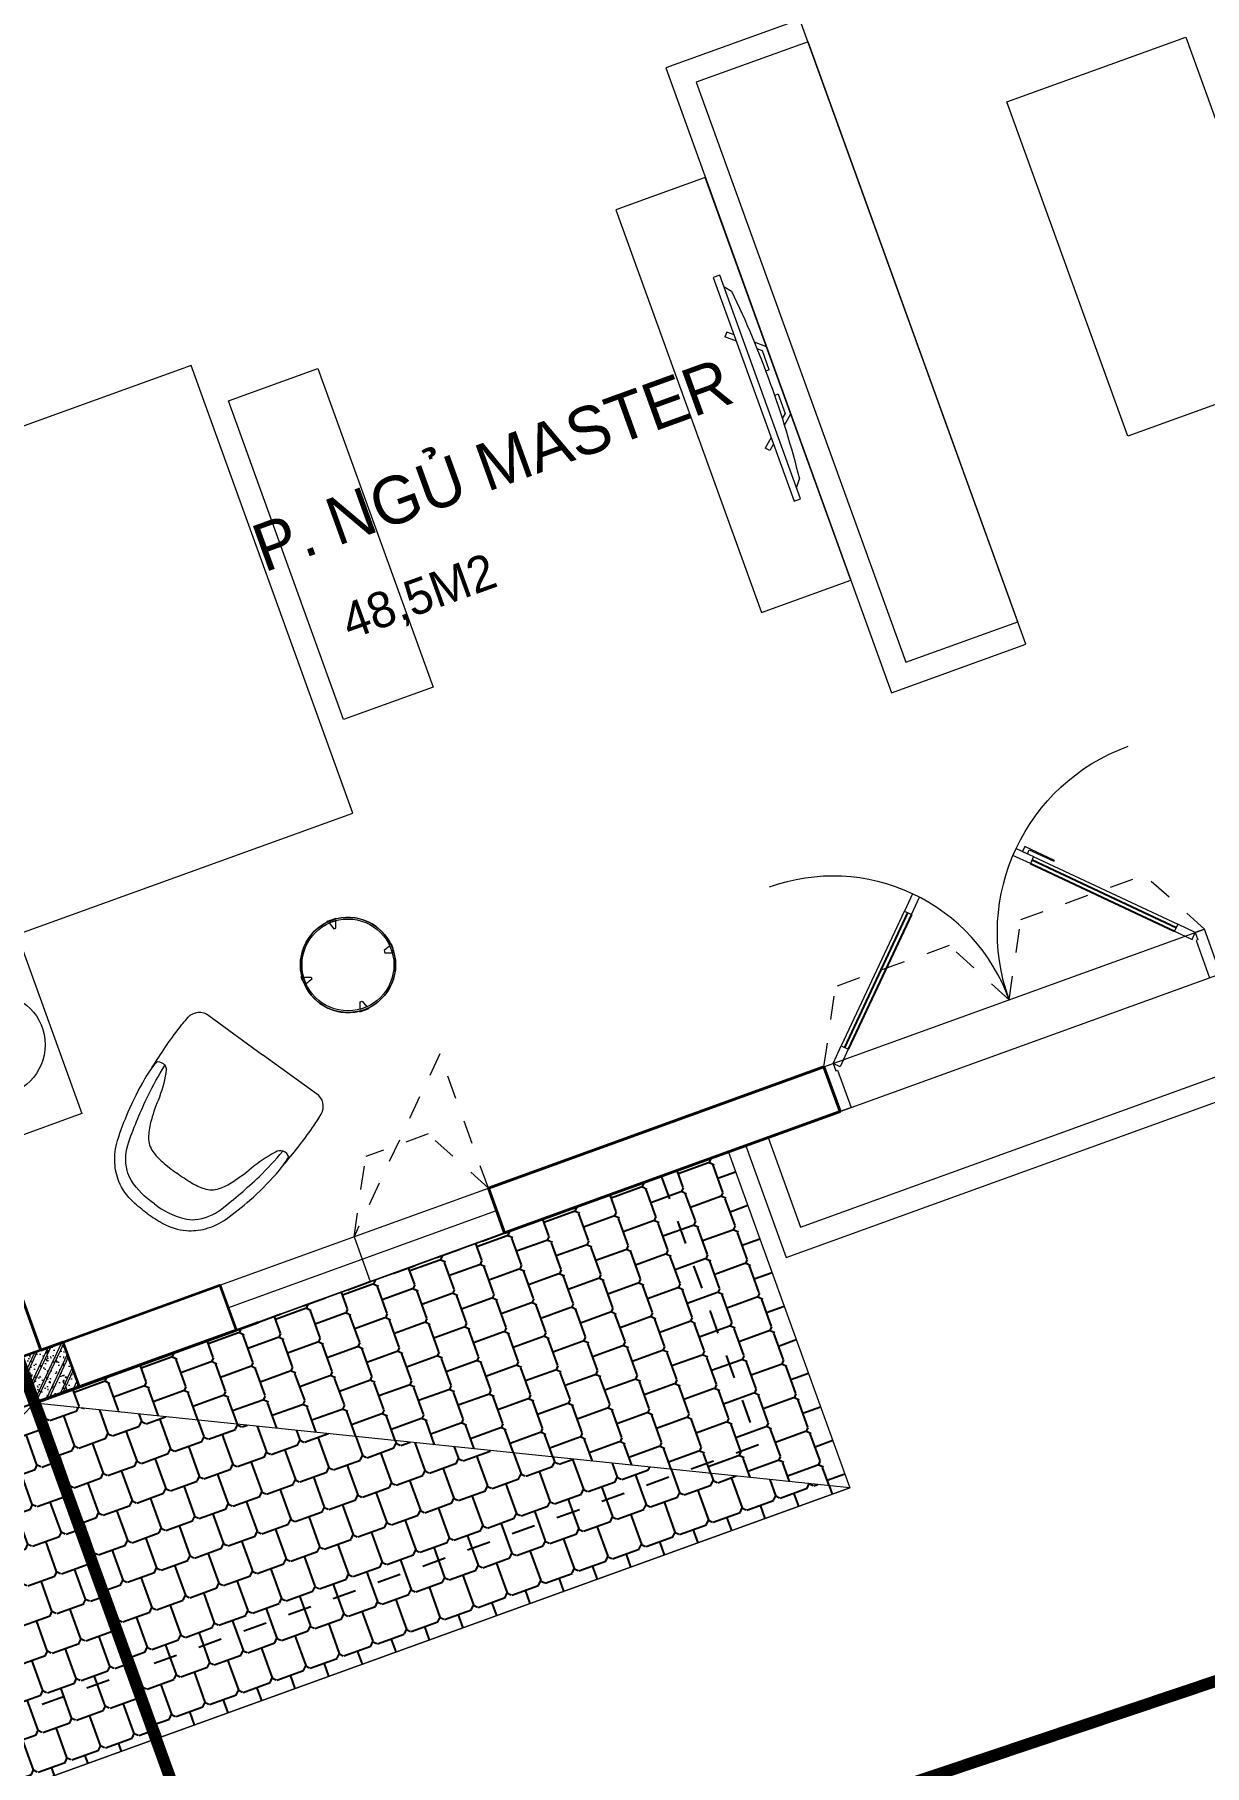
# Model space of a CAD drawing. Header units: metres. Extents: x 568332 to 569219, y 2065964 to 2066430.
# Drawn here: x 568658.48 to 568663.4, y 2066204.57 to 2066211.84 of the extents above; entities that cross this region are included whole.
import ezdxf

# ---------------------------------------------------------------- set-up
doc = ezdxf.new("R2010")
doc.units = ezdxf.units.M
for name, pattern in [('$AUDIT_BAD_LTYPE2', [0]), ('HIDDEN', [0.375, 0.25, -0.125]), ('HIDDEN2', [0.1875, 0.125, -0.0625])]:
    doc.linetypes.add(name, pattern=pattern)
doc.layers.get('0').update_dxf_attribs({"linetype": 'CONTINUOUS'})
doc.layers.get('DEFPOINTS').update_dxf_attribs({"linetype": 'CONTINUOUS'})
for name, color, linetype, lineweight in [('-DIM', 9, 'CONTINUOUS', 13), ('-DOOR', 137, 'CONTINUOUS', 9), ('-FURNITURE', 46, 'CONTINUOUS', 9), ('-HATCH', 8, 'CONTINUOUS', 5), ('-LINE1', 7, 'CONTINUOUS', 18), ('-LINE2', 252, 'CONTINUOUS', 9), ('-STEEL1', 1, 'CONTINUOUS', 35), ('-WALL', 4, 'CONTINUOUS', 35), ('TEXT25', 2, 'CONTINUOUS', 13)]:
    doc.layers.add(name, color=color, linetype=linetype, lineweight=lineweight)
for name, color, linetype in [('13. NET HATCH', 252, 'CONTINUOUS'), ('APOLIC', 7, 'CONTINUOUS'), ('TIMDUONG', 1, 'CONTINUOUS')]:
    doc.layers.add(name, color=color, linetype=linetype)
doc.styles.add('SVN_AVO_thuong', font='')
doc.styles.add('T1', font='', dxfattribs={"height": 200})
doc.styles.get('SVN_AVO_thuong').set_extended_font_data('SVN-Avo')
doc.styles.get('T1').set_extended_font_data('VNgeometric Light')

# ---------------------------------------------------------------- blocks, each defined once
blk = doc.blocks.new('*U292')
at = {"ltscale": 0.3}
for points in [[(1072.648608955455, 0, 0.4142135623730951), (50, 1022.648608955455, 0.4142135623730951)], [(1072.648608955456, 0, -0.4142135623730951), (2040.997291771643, 968.3486828161876, -0.4142135623730951)]]:
    blk.add_lwpolyline(points, format="xyb", dxfattribs=at)
for points in [[(607.832537065732, 597.8121955390618), (727.7715124857222, 717.7511709590519), (747.7613417223872, 697.761341722387), (727.7715124857427, 677.7715124857425), (711.7796490964148, 693.7633758750703), (611.8305029130692, 593.8142296917247)], [(0, 0), (50, 0), (50, -40), (60, -40), (60, -245.9999999543969), (0, -245.9999999543969)], [(2090.997291771643, 0), (2040.997291771643, 0), (2040.997291771643, -40), (2030.997291771643, -40), (2030.997291771643, -245.9999999543969), (2090.997291771643, -245.9999999543969)]]:
    blk.add_lwpolyline(points, close=True)
for points in [[(702.4110880447375, 652.4110880447372), (730.6953592921994, 624.1268167972753), (801.4060374108542, 694.8374949159302), (773.1217661633923, 723.1217661633921), (702.4110880447375, 652.4110880447372)], [(704.4658889366618, 654.4658889366615), (120.7106781186548, 70.71067811865474)], [(1426.98204971791, 614.0152420537327), (1398.697778470448, 585.730970806271), (1327.987100351793, 656.4416489249254), (1356.271371599255, 684.7259201723875), (1426.98204971791, 614.0152420537327)], [(1424.927248825986, 616.0700429456567), (1970.286613652989, 70.71067811865441)], [(120.7106781186548, 70.71067811865474), (148.9949493661167, 42.42640687119284), (78.2842712474619, -28.2842712474619), (50, 0), (120.7106781186548, 70.71067811865474)], [(1970.286613652989, 70.71067811865441), (1942.002342405526, 42.42640687119251), (2012.713020524181, -28.28427124746213), (2040.997291771643, -2.273736754432321e-13), (1970.286613652989, 70.71067811865441)]]:
    blk.add_lwpolyline(points)
at = {"layer": 'APOLIC', "linetype": '$AUDIT_BAD_LTYPE2'}
for p, q in [((134.8528137423857, 56.56854249492379), (716.5532236684685, 638.2689524210064)), ((730.6953592921994, 624.1268167972753), (148.9949493661167, 42.42640687119284)), ((1398.697778470448, 585.730970806271), (1942.002342405526, 42.42640687119251)), ((1956.144478029257, 56.56854249492335), (1412.839914094179, 599.8731064300016))]:
    blk.add_line(p, q, dxfattribs=at)
blk = doc.blocks.new('A$Ca4813e04')
at = {"layer": '-FURNITURE'}
blk.add_line((499.9998380669276, 800.000044790082), (499.99983775086, 2800.000045057328), dxfattribs=at)
for points in [[(-0.0001582506229169667, 3600.000101939047), (-0.0001585004501976073, 2800.000102246064), (499.9998414995498, 2800.000102158345), (499.9998417493771, 3600.000101851329)], [(2000.000557642023, 2800.000045057328), (-0.0001620418042875826, 2800.000045057328), (-0.0001620418042875826, 800.0000447058119), (2000.000557642023, 800.0000447058119)], [(384.3573303839075, 2625.499924773248), (78.29983779555187, 2625.499924773248), (78.29983779555187, 1825.999924719566), (384.3573303839075, 1825.999924719566)], [(384.3573305174359, 1764.49992477319), (78.29983792616986, 1764.49992477319), (78.29983792616986, 981.4999247195665), (384.3573305174359, 981.4999247195665)], [(-0.0001582506229169667, 0.0001014998415485024), (-0.0001585004501976073, 800.0001011928543), (499.9998414995498, 800.0001012805733), (499.9998417493771, 0.000101587560493499)]]:
    blk.add_lwpolyline(points, close=True, dxfattribs=at)
blk = doc.blocks.new('XR.MB.LM123$0$tvi 1')
blk.add_lwpolyline([(28.54445810673496, -2.291926648467779e-10), (28.54445810673496, -999.9999999999964), (-7.275957614183426e-12, -1000), (0, 0)], close=True)
for points in [[(28.54445810680045, -50.31958968611434), (52.37372755713295, -80.86315460130209)], [(-24.09820395050338, -235.5599978379832), (-39.09879504836863, -251.7939635238108)], [(0, -284.7849796677438), (-39.09879504836863, -251.7939635238108)], [(0, -255.9952397129928), (-24.09820395050338, -235.5599978379832)], [(69.66229681991535, -315.0836646851385), (111.1934016081432, -350.2927865858655), (111.193401608034, -649.712917566063), (69.68611289083492, -684.9110379843005)], [(89.09002233762294, -445.7449799550195), (89.09002233762294, -359.9578938602899), (70.91298945683957, -344.6203678706661)], [(89.09002233762294, -445.7449799550195), (73.49991829216015, -445.7449799550232)], [(89.09002233768115, -554.2550200447404), (89.09002233773936, -640.0421061392371), (70.91298945678864, -655.3796321293303)], [(89.09002233768115, -554.2550200447404), (73.49991829216015, -554.2550200447404)], [(0, -715.2150203320198), (-39.09879504836863, -748.2060364759491)], [(-24.09820395050338, -764.4400021620095), (-39.09879504836863, -748.2060364759491)], [(0, -744.004760287), (-24.09820395050338, -764.4400021620095)], [(28.54445810674224, -949.680410313882), (52.37372755713295, -919.1368453984578)]]:
    blk.add_lwpolyline(points)
blk.add_arc((-4025.16618952866, -499.9999999999964), 4099.025185406737, 354.1310878512652, 5.868912148527433)
blk = doc.blocks.new('12PLMP12')
at = {"color": 0, "linetype": 'ByBlock'}
for p, q in [((0, 1.25), (0, 3.75)), ((-1.25, 0), (-3.75, 0)), ((1.25, 0), (3.75, 0)), ((0, -1.25), (0, -3.75))]:
    blk.add_line(p, q, dxfattribs=at)
for radius in [8.5, 3.75, 1.25]:
    blk.add_circle((0, 0), radius, dxfattribs=at)
blk = doc.blocks.new('A$C7D524948')
at = {"layer": '-FURNITURE'}
for points in [[(-1.862645149230957e-09, 824.9500000011176, 0.02374928999430728), (-77.15000000130385, 820, 0.1110396266945436), (-175.0999999996275, 786.1500000022352, 0.08516816991690027), (-234.9500000011176, 733.25, 0.08855014736123698), (-281.5499999988824, 649.3499999996275, 0.02790636319614463), (-315.9500000011176, 525.5999999996275, 0.02834164487538841), (-340.4000000022352, 372.8000000007451, 0.04711987010175965), (-341.0999999996275, 283.4000000003725, 0.5135274654112972), (-284.5500000007451, 299.9500000011176, 0.05957759956988055), (-242.5500000026077, 413.6500000003725, -0.03446512451505389), (-213.1500000003725, 507.4499999992549, -0.05927668371543007), (-182.7500000009313, 564.2999999988824, -0.1661460996977688), (-133.4500000011176, 600.4000000003725, -0.0525641271264061), (-75.80000000074506, 611.9500000011176, -0.02855401869774651), (-1.862645149230957e-09, 614.6500000003725, -3.543335205159532)], [(-1.862645149230957e-09, 824.9500000011176, -0.02374928999430728), (77.14999999850988, 820.0000000018626, -0.1110396266945436), (175.0999999986961, 786.1500000003725, -0.08516816991690027), (234.9499999992549, 733.25, -0.08855014736123698), (281.5499999988824, 649.3499999996275, -0.02790636319614463), (315.9500000011176, 525.5999999996275, -0.02834164487538841), (340.3999999985099, 372.8000000007451, -0.04711987010175965), (341.0999999996275, 283.4000000022352, -0.5135274654112972), (284.5500000007451, 299.9499999992549, -0.05957759956988055), (242.5499999988824, 413.6499999985099, 0.03446512451505389), (213.1499999994412, 507.4500000011176, 0.05927668371543007), (182.75, 564.3000000007451, 0.1661460996977688), (133.4499999983236, 600.4000000003725, 0.0525641271264061), (75.79999999888241, 611.9499999992549, 0.02855401869774651), (-1.862645149230957e-09, 614.6500000003725, 3.543335205159532)], [(-0.5500000007450581, 774.1500000003725, 0.1055837687742558), (-137.8000000007451, 751.3000000007451, 0.08397584501256396), (-176, 728.25, 0.1493020227225411), (-241.2000000011176, 626.1999999992549, 0.02490854660583826), (-289.25, 424.1500000003725, 0.02643887537121914), (-306.5679914960638, 278.4068524483591, -0.8863330528017872)], [(-0.5500000007450581, 774.1500000003725, -0.1055837687742558), (136.6999999992549, 751.3000000007451, -0.08397584501256396), (174.8999999985099, 728.2500000018626, -0.1493020227225411), (240.0999999986961, 626.1999999992549, -0.02490854660583826), (288.1499999975786, 424.1500000003725, -0.02643887537121914), (305.467991495505, 278.4068524483591, 0.8863330528017872)], [(-342.8562581948936, 328.1164919566363, 0.02267140514630937), (-350.039135296829, 124.5, 0.01212164544072816), (-345.6391352973878, 57.0500000026077, 0.4055082152921144), (-279.3891352973878, 0), (0, 0)], [(342.8562581939623, 328.1164919547737, -0.02267140514630937), (350.0391352958977, 124.5, -0.01212164544072816), (345.6391352955252, 57.05000000074506, -0.4055082152921144), (279.3891352964565, 0), (0, 0)]]:
    blk.add_lwpolyline(points, format="xyb", dxfattribs=at)
blk = doc.blocks.new('tbl1')
at = {"layer": '-FURNITURE'}
for points in [[(-19.7318235830171, 199.0618887953169), (-20.00000000081491, 202.1778609547764), (19.99999999918509, 202.1778609547764), (19.73182358138729, 199.0618887953169), (-8.149072527885437e-10, 200.1778609545727)], [(-202.1778609555913, -20), (-202.1778609555913, 20), (-199.0618887961609, 19.7318235822022), (-200.1778609553294, 9.313225746154785e-10), (-199.0618887961609, -19.73182358033955)], [(202.1778609539615, -20), (199.0618887945311, -19.73182358033955), (200.1778609537287, 9.313225746154785e-10), (200.2090254699579, 19.83055200098897), (202.1778609539615, 20)], [(19.99999999918509, -202.1778609547764), (-20.00000000081491, -202.1778609547764), (-19.7318235830171, -199.061888795346), (-8.149072527885437e-10, -200.1778609546018), (19.73182358138729, -199.061888795346)]]:
    blk.add_hatch(color=256, dxfattribs=at).paths.add_polyline_path(points, flags=0)
at = {"layer": '-FURNITURE', "flags": 128}
for points in [[(-19.7318235830171, 199.061888795346), (-20.00000000081491, 202.1778609547764), (-8.149072527885437e-10, 202.1778609547764), (19.99999999918509, 202.1778609547764), (19.73182358138729, 199.061888795346)], [(-202.1778609555913, 0), (-202.1778609555913, 20), (-199.0618887961609, 19.7318235822022)], [(202.1778609539615, 0), (202.1778609539615, 20), (199.0618887945311, 19.7318235822022)], [(-19.7318235830171, -199.061888795346), (-20.00000000081491, -202.1778609547764), (-8.149072527885437e-10, -202.1778609547764), (19.99999999918509, -202.1778609547764), (19.73182358138729, -199.061888795346)]]:
    blk.add_lwpolyline(points, dxfattribs=at)
for points in [[(14.99999999918509, 193), (-15.00000000081491, 193), (-5.000000000814907, 163), (-8.149072527885437e-10, 163), (4.999999999185093, 163)], [(-193.0000000008149, -15), (-193.0000000008149, 15), (-163.0000000008149, 5), (-163.0000000008149, 0), (-163.0000000008149, -5)], [(192.9999999991851, -15), (192.9999999991851, 15), (162.9999999991851, 5), (162.9999999991851, 0), (162.9999999991851, -5)], [(14.99999999918509, -193), (-15.00000000081491, -193), (-5.000000000814907, -163), (-8.149072527885437e-10, -163), (4.999999999185093, -163)]]:
    blk.add_lwpolyline(points, close=True, dxfattribs=at)
at = {"layer": '-FURNITURE'}
for radius in [200.0000000000002, 193.0000000000002]:
    blk.add_circle((-8.149072527885437e-10, 0), radius, dxfattribs=at)
for radius, start, end in [(199.9999999999999, 90, 270), (199.9999999999998, 270, 90)]:
    blk.add_arc((0, 0), radius, start, end, dxfattribs=at)
blk = doc.blocks.new('18x35')
at = {"layer": '-HATCH'}
h = blk.add_hatch(dxfattribs=at)
h.set_pattern_fill('CHAU-01', color=256, scale=10, angle=-1.272221872585407e-14, pattern_type=2)
h.set_pattern_definition([(49.99999999999999, (0, 0), (71.72601826007535, -6.275213498259527), [7.5, -82.5]), (355, (0, 0), (-13.87513336129999, 75.21921337000119), [6, -66]), (100.4514, (5.977167999997619, -0.5229339999999638), (57.85093817140217, 68.94395420609534), [6.374019000000001, -70.1142112]), (46.18419999999998, (0, 20), (106.7241048625644, -16.55190143290183), [11.25, -123.75]), (96.63559999999998, (8.89367449999554, 18.62066930000003), (93.46627055487036, 97.41178709004416), [9.561028799999994, -105.1713]), (351.1842, (0, 20), (93.46619451336275, 97.41186009253245), [9, -99]), (20.99999999999998, (10, 15), (59.69070521184616, -40.2618890665339), [7.5, -82.5]), (326.0000000000001, (10, 15), (24.33153319215819, 72.5150045046853), [6, -66]), (71.45139999999999, (14.97422329999972, 11.64483940000002), (84.022262858149, 32.25304967099522), [6.374019000000001, -70.1142112]), (37.49999999999998, (0, 0), (1.215985531729074, 33.28938538313115), [0, -65.19999999999999, 0, -67, 0, -66.25]), (7.499999999999987, (0, 0), (26.30695374421487, 39.44117118823602), [0, -38.2, 0, -63.7, 0, -25.25]), (327.5, (-22.30000000000291, 0), (53.3822436172409, -2.255487173437988), [0, -25, 0, -78, 0, -103.5]), (317.5, (-32.30000000000291, 0), (58.31861693423862, 10.01049823323176), [0, -32.5, 0, -51.8, 0, -73.5]), (44.99999999999999, (0, 0), (-30.05203820042826, 30.05203820042828), []), (44.99999999999999, (0, 12.25), (-30.05203820042826, 30.05203820042828), [])])
h.paths.add_polyline_path([(96508.03118051568, 47993.04977023201), (96508.03118051568, 47793.04977023201), (96708.03118051568, 47793.04977023201), (96708.03118051568, 47993.04977023201)])
at = {"layer": '-STEEL1'}
blk.add_lwpolyline([(96508.03118051568, 47793.04977023201), (96708.03118051568, 47793.04977023201), (96708.03118051568, 47993.04977023201), (96508.03118051568, 47993.04977023201)], close=True, dxfattribs=at)
blk = doc.blocks.new('M2-T3')
at = {"layer": '13. NET HATCH'}
h = blk.add_hatch(dxfattribs=at)
h.set_pattern_fill('MAIGO-12', color=256, scale=300)
h.set_pattern_definition([(0, (-49092.07870726386, -131828.8237830657), (75, 150), [120, -30, 120, -30]), (90, (-49107.07870726386, -131813.8237830657), (-74.99999999999999, 150), [135, -165]), (45, (-49122.07870726386, -131828.8237830657), (75.00000000142687, 150.0000000028537), [21.213203436, -403.0508652]), (135, (-49092.07870726386, -131828.8237830657), (-75.00000000142686, 150.0000000028537), [21.213203436, -403.0508652])])
edge = h.paths.add_edge_path()
edge.add_line((188686.1296969629, -101787.49162729), (191786.1328838628, -101787.49162729))
edge.add_line((191786.1328838628, -101787.49162729), (188686.1905884056, -100287.9297362754))
edge.add_line((188686.1905884056, -100287.9297362754), (188686.1260661327, -101787.49162729))
h = blk.add_hatch(dxfattribs=at)
h.set_pattern_fill('MAIGO-12', color=256, scale=300, angle=90)
h.set_pattern_definition([(90, (-49182.07870726386, -131738.8237830657), (-150, 75.00000000000001), [120, -30, 120, -30]), (180, (-49197.07870726386, -131753.8237830657), (-150, -74.99999999999997), [135, -165]), (135, (-49182.07870726386, -131768.8237830657), (-150.0000000028537, 75.00000000142688), [21.213203436, -403.0508652]), (225, (-49182.07870726386, -131738.8237830657), (-150.0000000028537, -75.00000000142684), [21.213203436, -403.0508652])])
h.paths.add_polyline_path([(188686.1905884056, -100287.9297362754), (191786.1328838628, -100287.49162729), (191786.1328838628, -101787.49162729)])
at = {"layer": '-DOOR'}
for p, q in [((190186.0067342725, -100087.1965599424), (190186.0067342737, -100287.1965599424)), ((192285.5788102172, -100087.2198138476), (193985.576608406, -100087.1965623365)), ((189586.0057297113, -100187.2198109273), (190786.0077388339, -100187.2198109207)), ((189686.1260661331, -100287.9297362754), (190885.8235731852, -100287.6312134361)), ((189686.1260661331, -100287.9297362754), (190886.1260661331, -100287.9297362754)), ((189686.1905884058, -100287.9297362754), (190885.888095458, -100287.6312134361)), ((189686.1905884058, -100287.9297362754), (190886.1905884058, -100287.9297362754)), ((192285.5757111853, -100287.219811441), (193985.5735093741, -100287.1965599299))]:
    blk.add_line(p, q, dxfattribs=at)
blk.add_lwpolyline([(189586.0057297113, -100087.196559946), (190786.0077388336, -100087.1965599388), (190786.0077388339, -100287.1965599388), (189586.0057297115, -100287.196559946)], dxfattribs=at)
at = {"layer": '-FURNITURE'}
for points in [[(193087.4282566035, -98706.20604848384), (193687.4282566035, -98706.20604848384), (193687.4282566036, -95915.21824688243), (193087.4282566036, -95915.21824688243)], [(193187.4282566035, -98606.20604848384), (193687.4282566035, -98606.20604848384), (193687.4282566036, -96015.21824688243), (193187.4282566036, -96015.21824688243)], [(193087.425035451, -96403.90291733673), (192687.4250354488, -96403.90291733673), (192687.4250354488, -98203.90291768825), (193087.4250354512, -98203.90291768825)], [(194387.4282566035, -96536.65672511095), (195187.1597776754, -96536.65672511095), (195187.1597776754, -98030.74754105113), (194387.4282566035, -98030.74754105113)], [(190883.8126474707, -96605.10232626065), (191283.8126474707, -96605.10232626065), (191283.8126474707, -98029.04323042894), (190883.8126474707, -98029.04323042894)]]:
    blk.add_lwpolyline(points, close=True, dxfattribs=at)
at = {"layer": '-LINE1'}
blk.add_lwpolyline([(191786.1328838628, -101787.49162729), (188686.1260661327, -101787.49162729), (188686.1260661327, -100287.9297362754), (191786.1328838628, -100287.9297362754)], close=True, dxfattribs=at)
for points in [[(188686.1296969629, -101787.49162729), (191786.1328838628, -101787.49162729), (188686.1905884056, -100287.9297362754), (188686.1905884056, -100287.9297362754), (188686.1260661327, -101787.49162729)], [(188686.1905884056, -100287.9297362754), (191786.1328838628, -100287.49162729), (191786.1328838628, -101787.49162729), (188686.1905884056, -100287.9297362754)], [(191863.5014695647, -100287.20708659), (191863.5014695647, -100787.2294955734), (194363.5014695647, -100787.1846777031), (194363.5014695647, -100287.20708659)], [(191963.5014695647, -100287.20708659), (191963.5014695647, -100687.2277028425), (194263.5014695647, -100687.1864704018), (194263.5014695647, -100287.20708659)]]:
    blk.add_lwpolyline(points, dxfattribs=at)
at = {"layer": '-LINE2', "linetype": 'HIDDEN2', "ltscale": 10}
for p, q in [((190786.0077388336, -99487.19655993883), (190186.1589853076, -100087.0472985192)), ((190786.0077388336, -100087.1965599388), (190786.0077388336, -99487.19655993883)), ((190186.1589853076, -100087.0472985192), (190346.5477295016, -99787.04729851917)), ((190625.6189946396, -99787.19655993883), (190346.5477295016, -99787.04729851917)), ((190786.0077388336, -100087.1965599388), (190625.6189946396, -99787.19655993883)), ((192285.5757111776, -100087.2499837603), (192445.9654106248, -99787.24819700173)), ((192953.1907125364, -99787.37288565529), (192445.9654106248, -99787.24819700174)), ((193113.5794567304, -100087.3728856553), (192953.1907125364, -99787.37288565529)), ((193113.4135115962, -100087.3728856553), (193273.8022557902, -99787.37288565529)), ((193273.8022557902, -99787.37288565529), (193825.187864212, -99787.19656233645)), ((193985.576608406, -100087.1965623365), (193825.187864212, -99787.19656233645))]:
    blk.add_line(p, q, dxfattribs=at)
at = {"layer": '-WALL'}
for p, q in [((188786.3989327253, -100087.1965599845), (188786.3989327253, -95473.57893551746)), ((189586.0057297035, -100087.2198104058), (189586.0057297032, -100287.21981149)), ((188686.1260661327, -100287.9297362754), (189686.1260661331, -100287.9297362754)), ((188686.1905884056, -100287.9297362754), (189686.1905884058, -100287.9297362754))]:
    blk.add_line(p, q, dxfattribs=at)
for points in [[(188786.5043423985, -94465.53027160832), (188786.3989327253, -100087.1965599845), (189586.0057297035, -100087.196559967), (189586.0057297032, -100287.1965599299), (188685.9959540555, -100287.1965599519), (188685.9120175591, -93122.2931653939), (188786.3918789539, -93122.2931653939), (188786.5043423985, -94465.53027160832)], [(190786.0077388258, -100287.1965599388), (190786.0077388258, -100287.1965599388), (192285.5757111774, -100287.2198114616), (192285.5757111776, -100087.2198114987), (190786.0077388258, -100087.1965599721), (190786.0077388258, -100287.1965599388)]]:
    blk.add_lwpolyline(points, dxfattribs=at)
blk.add_lwpolyline([(190786.0077388258, -100087.1965599721), (192285.5757111774, -100087.2198115124), (192285.5757111774, -100287.2198114987), (190786.0077388258, -100287.1965599583)], close=True, dxfattribs=at)
at = {"layer": 'DEFPOINTS', "linetype": 'HIDDEN', "ltscale": 5}
blk.add_lwpolyline([(191486.1328838628, -101487.49162729), (188686.1328838626, -101487.49162729), (188686.1328838626, -100287.49162729), (191486.1328838628, -100287.49162729)], close=True, dxfattribs=at)
at = {"layer": 'TIMDUONG', "color": 1, "linetype": 'HIDDEN', "ltscale": 10, "const_width": 50}
blk.add_lwpolyline([(188685.9009933229, -83287.61039145212), (199685.9009933797, -83287.63301822983), (199685.8702561683, -98230.70415374279), (194687.2128796928, -103114.3974403377), (188685.860498254, -102974.7601425732)], close=True, dxfattribs=at)
at = {"layer": '-DOOR', "xscale": -0.8130081300813009, "yscale": 0.8130081300813009, "zscale": 0.8130081300813009}
blk.add_blockref('*U292', (193985.5735093659, -100087.2198104058), dxfattribs=at)
at = {"layer": '-FURNITURE', "extrusion": (0, 0, -1), "rotation": 179.9963102775916}
blk.add_blockref('XR.MB.LM123$0$tvi 1', (-192976.2670543119, -97810.72215933324), dxfattribs=at)
at = {"layer": '-FURNITURE', "xscale": 25.40000000083849, "yscale": 25.40000000083849, "zscale": 25.40000000083849, "rotation": 90.00000002731056}
blk.add_blockref('12PLMP12', (189036.6859055881, -98813.70192247797), dxfattribs=at)
at = {"layer": '-FURNITURE', "rotation": 124.1219197484613}
blk.add_blockref('A$C7D524948', (190084.8262562229, -99237.262779744), dxfattribs=at)
at = {"layer": '-STEEL1'}
blk.add_blockref('18x35', (92178.10170334691, -148080.541397522), dxfattribs=at)
at = {"layer": '-WALL'}
for name, p in [('A$Ca4813e04', (188786.6860632315, -99211.74076201749)), ('tbl1', (190550.2472672553, -99004.76955624993))]:
    blk.add_blockref(name, p, dxfattribs=at)
at = {"layer": 'TEXT25'}
for s, height, rotation, style, p in [('P. NGỦ MASTER', 200, 359.9999999899487, 'SVN_AVO_thuong', (190779.7965974104, -97335.29665907682)), ('48,5M2', 150, 1.005123984043621e-08, 'T1', (191022.1511196987, -97723.17475605945))]:
    blk.add_text(s, height=height, rotation=rotation, dxfattribs=dict(at, style=style)).set_placement(p)
blk = doc.blocks.new('M3-T3')
at = {"layer": '13. NET HATCH'}
h = blk.add_hatch(dxfattribs=at)
h.set_pattern_fill('MAIGO-12', color=256, scale=300)
h.set_pattern_definition([(0, (-40090.97815481407, -65301.28691793267), (75, 150), [120, -30, 120, -30]), (90, (-40105.97815481407, -65286.28691793267), (-74.99999999999999, 150), [135, -165]), (45, (-40120.97815481407, -65301.28691793267), (75.00000000142687, 150.0000000028537), [21.213203436, -403.0508652]), (135, (-40090.97815481407, -65301.28691793267), (-75.00000000142686, 150.0000000028537), [21.213203436, -403.0508652])])
edge = h.paths.add_edge_path()
edge.add_line((197687.2229877523, -35259.95476215703), (194587.2198008523, -35259.95476215703))
edge.add_line((194587.2198008523, -35259.95476215703), (197687.1620963096, -33760.39287114246))
edge.add_line((197687.1620963096, -33760.39287114246), (197687.2266185825, -35259.95476215703))
at = {"layer": '-LINE1'}
blk.add_lwpolyline([(194587.2198008523, -35259.95476215703), (197687.2266185825, -35259.95476215703), (197687.2266185825, -33760.39287114246), (194587.2198008523, -33760.39287114246)], close=True, dxfattribs=at)
blk.add_lwpolyline([(197687.2229877523, -35259.95476215703), (194587.2198008523, -35259.95476215703), (197687.1620963096, -33760.39287114246), (197687.1620963096, -33760.39287114246), (197687.2266185825, -35259.95476215703)], dxfattribs=at)
at = {"layer": 'DEFPOINTS', "linetype": 'HIDDEN', "ltscale": 5}
blk.add_lwpolyline([(194887.2198008523, -34959.95476215703), (197687.2198008526, -34959.95476215703), (197687.2198008526, -33759.95476215703), (194887.2198008523, -33759.95476215703)], close=True, dxfattribs=at)
at = {"layer": 'TIMDUONG', "color": 1, "linetype": 'HIDDEN', "ltscale": 10, "const_width": 50}
blk.add_lwpolyline([(188687.2145862579, -16759.61038422585), (197687.1908392906, -16759.61038422585), (197687.2145872116, -36446.76013541222), (188686.828327179, -36237.56837296486)], close=True, dxfattribs=at)

msp = doc.modelspace()

# ---------------------------------------------------------------- block references
at = {"layer": '-DIM', "xscale": 0.001, "yscale": 0.001, "zscale": 0.001, "rotation": 19.88439670872004}
msp.add_blockref('M2-T3', (568446.9361136701, 2066236.220584216), dxfattribs=at)

# ---------------------------------------------------------------- next in the draw order: block references
at = {"layer": '-DIM', "xscale": 0.001, "yscale": 0.001, "zscale": 0.001, "rotation": 19.88289198407213}
msp.add_blockref('M3-T3', (568461.0978559955, 2066170.602413189), dxfattribs=at)

doc.saveas('drawing.dxf')
